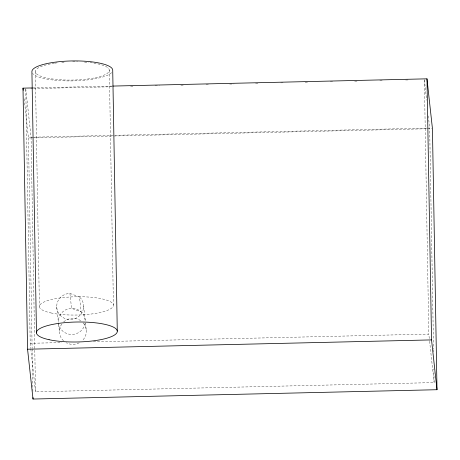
<?xml version="1.0" encoding="UTF-8"?>
<svg xmlns="http://www.w3.org/2000/svg" width="460" height="460" viewBox="0 0 460 460"><rect width="100%" height="100%" fill="white"/><g stroke="black" fill="none" stroke-linecap="round" stroke-linejoin="round"><path stroke-width="0.34" stroke-dasharray="2.3 1.72" d="M33.045 87.917L111.975 86.095M30.791 88.636L32.947 88.584M33.666 88.567L111.952 86.762M130.623 86.33L134.216 86.25M155.043 85.767L159.35 85.669M180.895 85.169L183.77 85.106M206.034 84.594L208.909 84.525M229.736 84.048L234.042 83.944M255.587 83.45L258.462 83.381M280.726 82.869L283.601 82.806M305.147 82.305L308.735 82.225M330.286 81.725L333.874 81.644M354.7 81.161L358.294 81.081M379.839 80.586L383.427 80.5M405.691 79.988L408.566 79.919M25.766 88.751L31.073 137.241L114.385 135.315M115.103 135.297L429.674 128.047L433.533 348.893M24.167 98.825L28.457 137.965L32.045 137.879M32.763 137.868L113.126 136.01M113.844 135.993L431.727 128.662M25.777 89.464L30.21 343.298L61.812 342.568M93.409 341.837L428.812 334.104L429.513 340.521M30.831 349.002L35.518 391.782L434.119 382.593L433.883 368.966M69.926 293.399L79.517 297.005L81.155 311.949L71.564 308.344L69.926 293.399A13.472 13.052 -6.2 0 0 57.207 310.132A13.472 13.052 -6.2 0 0 77.084 317.607A13.472 13.052 -6.2 0 0 79.517 297.005M424.367 79.557L426.633 100.234M428.352 115.926L429.674 128.047M429.594 341.234L434.119 382.593M83.622 306.147L85.255 321.091A13.472 13.052 -6.2 0 0 71.564 308.344A13.472 13.052 -6.2 0 0 58.328 321.712M85.491 323.225L86.348 331.05M56.689 306.768L58.558 323.846M58.639 324.559L59.415 331.671M30.21 343.298L30.757 348.289M433.544 349.606L433.596 352.475M424.379 80.276L428.812 334.104M109.325 70.075L113.424 305.037M35.316 71.777L39.416 306.745M31.073 137.241L35.518 391.782M28.457 137.965L32.125 348.116M32.137 348.829L32.89 391.862M85.129 323.138A13.472 13.052 -6.2 0 1 71.662 334.46A13.472 13.052 -6.2 0 1 58.42 323.07M83.202 322.909A13.472 13.052 -6.2 0 1 82.564 340.377M79.201 342.849A13.472 13.052 -6.2 0 1 66.349 342.821M63.52 340.814A13.472 13.052 -6.2 0 1 61.853 323.943M63.698 321.873A13.472 13.052 -6.2 0 1 81.184 321.022M111.625 72.605A40.417 9.982 -1 0 1 71.3 80.925A40.417 9.982 -1 0 1 32.591 73.404M97.779 63.871A37.024 9.143 -1 0 1 96.496 77.452A37.024 9.143 -1 0 1 42.004 76.67A37.024 9.143 -1 0 1 54.228 63.244M54.884 63.146A37.024 9.143 -1 0 1 58.27 62.692M61.778 62.33A37.024 9.143 -1 0 1 64.446 62.117M72.691 61.772A37.024 9.143 -1 0 1 77.539 61.784M84.502 62.088A37.024 9.143 -1 0 1 88.642 62.451M89.953 62.594A37.024 9.143 -1 0 1 96.588 63.624M50.962 312.949A37.024 9.143 -1 0 0 112.424 307.429A37.024 9.143 -1 0 0 65.878 297.298A37.024 9.143 -1 0 0 50.962 312.949"/><path stroke-width="0.69" d="M112.694 86.077L426.989 78.832L432.44 128.645L437 389.718L33.011 399.038L27.56 349.221L23 88.147L32.326 87.935M27.56 349.221L431.543 339.905L437 389.718M23 88.147L23.236 90.281M426.989 78.832L431.543 339.905M117.277 331.068L112.717 69.995A40.417 9.982 -1 0 0 71.225 60.961A40.417 9.982 -1 0 0 31.918 71.858L36.478 332.931M32.988 397.601L33.011 399.038M49.082 339.704A40.417 9.982 -1 0 0 116.179 333.678A40.417 9.982 -1 0 0 65.366 322.615A40.417 9.982 -1 0 0 49.082 339.704"/></g></svg>
